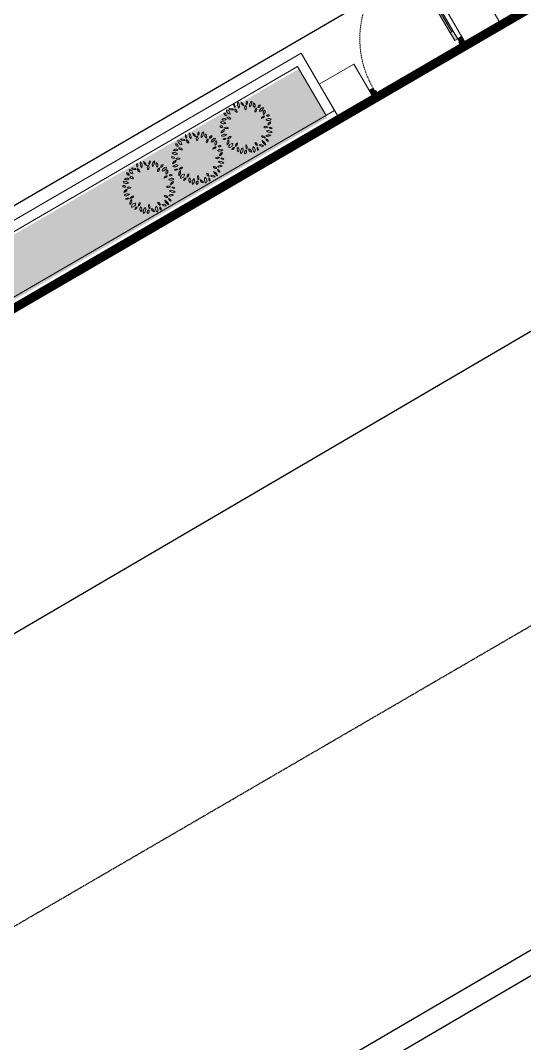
# Model space of a CAD drawing. Header units: millimetres. Extents: x 403824132 to 733479728, y 1974822364 to 2151530530.
# Drawn here: x 568711674 to 568717353, y 2063066066 to 2063077594 of the extents above; entities that cross this region are included whole.
import ezdxf

# ---------------------------------------------------------------- set-up
doc = ezdxf.new("R2010")
doc.units = ezdxf.units.MM
for name, pattern in [('ACAD_ISO10W100', [18.5, 12, -3, 0.5, -3]), ('CENTER', [3, 1.5, -0.5, 0.5, -0.5]), ('HIDDEN', [0.75, 0.5, -0.25])]:
    doc.linetypes.add(name, pattern=pattern)
for name, color, linetype, lineweight in [('boDnv', 54, 'Continuous', 25), ('E- RANH GIOI', 1, 'CENTER', 13), ('E- THAY', 9, 'Continuous', 20), ('E-Manh', 251, 'Continuous', 13), ('i_Cay', 114, 'Continuous', 13), ('i_Hatch', 250, 'Continuous', 13), ('LD-CUA', 146, 'Continuous', 13), ('LD-THAY', 9, 'Continuous', 13)]:
    doc.layers.add(name, color=color, linetype=linetype, lineweight=lineweight)
for name, color, linetype in [('BoThamCo', 94, 'Continuous'), ('datOBt', 42, 'Continuous'), ('LogDg', 7, 'Continuous'), ('loKBT', 42, 'Continuous'), ('TimDg', 222, 'Continuous'), ('ViaHeS', 32, 'Continuous')]:
    doc.layers.add(name, color=color, linetype=linetype)
doc.styles.add('rms', font='romans.shx', dxfattribs={"width": 0.7, "bigfont": 'vns.shx'})
doc.linetypes.add('ADL', pattern='A,0.125,-0.15,["++",rms,S=0.5,R=0,X=0,Y=-0.2245],-1.35,1.125', length=2.75)

# ---------------------------------------------------------------- blocks, each defined once
blk = doc.blocks.new('*U200')
h = blk.add_hatch(color=254)
h.dxf.hatch_style = 1
h.paths.add_polyline_path([(22, 895), (22, 1064), (50, 1064), (50, 1036), (27, 1036), (27, 895)])
h = blk.add_hatch(color=253)
h.dxf.hatch_style = 1
h.paths.add_polyline_path([(50, 100), (90, 100), (90, 0), (50, 0)])
h.paths.add_polyline_path([(50, 1000), (90, 1000), (90, 1100), (50, 1100)])
h = blk.add_hatch(color=254)
h.dxf.hatch_style = 1
h.paths.add_polyline_path([(90, 100), (50, 100), (50, 1000), (90, 1000)])
h = blk.add_hatch(color=253)
h.dxf.hatch_style = 1
h.paths.add_polyline_path([(0, 0), (50, 0), (50, -40), (60, -40), (60, -110), (0, -110)])
h = blk.add_hatch(color=253)
h.dxf.hatch_style = 1
h.paths.add_polyline_path([(1200, 0), (1150, 0), (1150, -40), (1140, -40), (1140, -110), (1200, -110)])
for p, q in [((70, 100), (70, 1000)), ((90, 1000), (90, 100))]:
    blk.add_line(p, q)
for points in [[(22, 895), (22, 1064), (50, 1064), (50, 1036), (27, 1036), (27, 895)], [(90, 100), (50, 100), (50, 1000), (90, 1000)], [(0, 0), (50, 0), (50, -40), (60, -40), (60, -110), (0, -110)], [(1200, 0), (1150, 0), (1150, -40), (1140, -40), (1140, -110), (1200, -110)]]:
    blk.add_lwpolyline(points, close=True)
for points in [[(50, 1000), (90, 1000), (90, 1100), (50, 1100), (50, 1000)], [(50, 1003), (50, 100)], [(50, 100), (90, 100), (90, 0), (50, 0), (50, 100)]]:
    blk.add_lwpolyline(points)
at = {"linetype": 'HIDDEN', "ltscale": 30}
blk.add_arc((50, 0), 1100, 0, 90, dxfattribs=at)
blk = doc.blocks.new('mb-cay40')
at = {"color": 0, "linetype": 'ByBlock'}
for centre, radius, start, end in [((-427, 694), 54.1, 146.8151, 244.0193), ((-496, 675), 54.1, 326.8151, 64.0193), ((-300, 710), 100, 149.4737, 231.7586), ((-448, 683), 100, 329.4737, 51.7586), ((-231, 779), 98.1, 192.306, 259.6849), ((-344, 662), 98.1, 12.306, 79.6849), ((-136, 737), 62.9, 125.4093, 202.7101), ((-231, 764), 62.9, 305.4093, 22.7101), ((16, 684), 137, 133.8117, 194.3077), ((-211, 749), 137, 313.8117, 14.3077), ((113, 711), 137, 163.4642, 212.7906), ((-134, 676), 137, 343.4642, 32.7906), ((138, 616), 80.6, 104.1004, 168.465), ((40, 710), 80.6, 284.1004, 348.465), ((-654, 503), 44.2, 163.4933, 274.4697), ((-693, 471), 44.2, 343.4933, 94.4697), ((-542, 597), 98.1, 183.3189, 263.1904), ((-651, 494), 98.1, 3.3189, 83.1904), ((-554, 556), 69.9, 25.4537, 116.6852), ((-522, 648), 69.9, 205.4537, 296.6852), ((-390, 597), 66.9, 168.8066, 257.6391), ((-470, 545), 66.9, 348.8066, 77.6391), ((-148, 638), 79.7, 145.5248, 220.8327), ((-273, 631), 79.7, 325.5248, 40.8327), ((49, 562), 68.8, 103.8914, 198.9039), ((-33, 607), 68.8, 283.8914, 18.9039), ((230, 506), 141, 100.3005, 160.4476), ((72, 692), 141, 280.3005, 340.4476), ((260, 521), 76.9, 122.5817, 207.18), ((150, 551), 76.9, 302.5817, 27.18), ((300, 426), 53.5, 59.9815, 155.6676), ((278, 494), 53.5, 239.9815, 335.6676), ((-743, 226), 96, 30.9482, 110.5784), ((-695, 365), 96, 210.9482, 290.5784), ((-680, 301), 102, 69.7201, 135.6489), ((-718, 468), 102, 249.7201, 315.6489), ((-620, 357), 75.8, 22.5723, 98.3335), ((-561, 461), 75.8, 202.5723, 278.3335), ((213, 369), 79.6, 86.0282, 161.3698), ((143, 474), 79.6, 266.0282, 341.3698), ((320, 284), 110, 64.7353, 140.5781), ((282, 453), 110, 244.7353, 320.5781), ((359, 242), 79.1, 90.2529, 173.5221), ((280, 330), 79.1, 270.2529, 353.5221), ((-767, 152), 75.6, 44.2576, 108.5927), ((-736, 277), 75.6, 224.2576, 288.5927), ((-787, 176), 111, 280.8762, 345.4479), ((-659, 40), 111, 100.8762, 165.4479), ((-690, -39), 87.4, 54.9745, 151.3792), ((-716, 74), 87.4, 234.9745, 331.3792), ((-638, 119), 83.9, 60.5095, 129.292), ((-649, 257), 83.9, 240.5095, 309.292), ((159, -75), 77.3, 28.8072, 103.9199), ((208, 37), 77.3, 208.8072, 283.9199), ((243, 141), 78, 58.8748, 131.2135), ((232, 267), 78, 238.8748, 311.2135), ((314, -59), 90.4, 71.3712, 141.7535), ((272, 83), 90.4, 251.3712, 321.7535), ((293, 25), 97.6, 29.1952, 106.7189), ((350, 166), 97.6, 209.1952, 286.7189), ((344, 142), 53.6, 28.1981, 112.1918), ((371, 217), 53.6, 208.1981, 292.1918), ((-675, -123), 70, 71.8192, 140.0818), ((-707, -12), 70, 251.8192, 320.0818), ((-557, -163), 78, 113.4753, 203.456), ((-660, -123), 78, 293.4753, 23.456), ((-617, 21), 75, 267.1724, 337.2365), ((-551, -83), 75, 87.1724, 157.2365), ((-605, -147), 107, 271.6328, 352.0268), ((-496, -269), 107, 91.6328, 172.0268), ((-342, -221), 95.9, 122.8873, 186.7253), ((-489, -152), 95.9, 302.8873, 6.7253), ((-133, -236), 75.4, 148.7877, 221.5977), ((-253, -247), 75.4, 328.7877, 41.5977), ((-19, -211), 70.3, 353.65, 74.6514), ((70, -151), 70.3, 173.65, 254.6514), ((113, -290), 96.7, 38.6962, 106.2415), ((162, -137), 96.7, 218.6962, 286.2415), ((133, -213), 116, 6.5487, 76.8911), ((275, -87), 116, 186.5487, 256.8911), ((243, -118), 50.7, 359.2557, 87.6287), ((296, -68), 50.7, 179.2557, 267.6287), ((-473, -294), 49.3, 76.5419, 193.4774), ((-509, -257), 49.3, 256.5419, 13.4774), ((-314, -281), 91.1, 159.117, 230.3606), ((-457, -318), 91.1, 339.117, 50.3606), ((-220, -348), 109, 122.117, 201.7275), ((-379, -297), 109, 302.117, 21.7275), ((-170, -364), 62.5, 129.7475, 206.0709), ((-267, -343), 62.5, 309.7475, 26.0709), ((-160, -372), 84.6, 5.3196, 80.419), ((-61, -281), 84.6, 185.3196, 260.419), ((100, -278), 148, 165.2071, 218.3217), ((-159, -332), 148, 345.2071, 38.3217), ((110, -276), 64.3, 156.7754, 231.288), ((11, -301), 64.3, 336.7754, 51.288)]:
    blk.add_arc(centre, radius, start, end, dxfattribs=at)
blk = doc.blocks.new('SAN VUON BT A-BT1')
at = {"layer": 'i_Hatch', "true_color": 0x46cb3a, "transparency": 33554687}
h = blk.add_hatch(dxfattribs=at)
h.set_pattern_fill('CROSS', color=95, scale=300, double=1)
h.set_pattern_definition([(0, (2832.47, -202892.13), (75, 75), [37.5, -112.5]), (90, (2851.22, -202910.88), (-75, 75), [37.5, -112.5])])
h.paths.add_polyline_path([(7163777, 841297), (7151497, 841297), (7151497, 841007), (7163487, 841007), (7163487, 821857), (7163777, 821857)])
h.paths.add_polyline_path([(7158157, 822152), (7151787, 822152), (7151787, 839437), (7151497, 839437), (7151497, 821857), (7151497, 821517), (7158157, 821517)])
at = {"layer": 'E- RANH GIOI', "ltscale": 0.1, "const_width": 100}
blk.add_lwpolyline([(7151387, 821437), (7163887, 821437), (7163887, 841437), (7151387, 841437)], close=True, dxfattribs=at)
at = {"layer": 'E-Manh'}
for p, q in [((7158267, 822292), (7151897, 822292)), ((7158267, 821547), (7158267, 822292)), ((7158157, 822182), (7151787, 822182)), ((7158157, 822182), (7158157, 821547)), ((7158267, 821887), (7158267, 821882))]:
    blk.add_line(p, q, dxfattribs=at)
blk.add_lwpolyline([(7151497, 841327), (7151497, 821547), (7158267, 821547)], dxfattribs=at)
for points in [[(7158717, 821437), (7158267, 821437), (7158267, 821887), (7158717, 821887)], [(7160368, 821437), (7159918, 821437), (7159918, 821887), (7160368, 821887)]]:
    blk.add_lwpolyline(points, close=True, dxfattribs=at)
at = {"layer": 'i_Cay', "xscale": 0.5, "yscale": 0.5, "zscale": 0.5}
for p in [(7157414, 821784), (7156133, 821754), (7156771, 821759)]:
    blk.add_blockref('mb-cay40', p, dxfattribs=at)
at = {"layer": 'LD-CUA', "xscale": -1}
blk.add_blockref('*U200', (7159918, 821547), dxfattribs=at)
blk = doc.blocks.new('MBT1 BT1')
at = {"layer": 'E- RANH GIOI', "ltscale": 0.1, "const_width": 100}
blk.add_lwpolyline([(7075416, 1014867), (7087916, 1014867), (7087916, 1034867), (7075416, 1034867)], close=True, dxfattribs=at)
at = {"layer": 'E- THAY'}
blk.add_blockref('SAN VUON BT A-BT1', (-75971, 193431), dxfattribs=at)
blk = doc.blocks.new('BT-02')
at = {"layer": 'E- RANH GIOI', "ltscale": 0.05, "const_width": 100}
blk.add_lwpolyline([(7621198, 979879), (7753982, 979879), (7758667, 974889), (7756768, 944869), (7751452, 939879), (7618668, 939879), (7613983, 944869), (7615882, 974889), (7621198, 979879)], dxfattribs=at)
at = {"layer": 'loKBT'}
blk.add_line((7692560, 939879), (7705060, 939879), dxfattribs=at)
blk.add_lwpolyline([(7705060, 959879), (7705060, 939879), (7692560, 939879), (7692560, 959879), (7705060, 959879)], dxfattribs=at)
blk.add_lwpolyline([(7705060, 959879), (7692560, 959879), (7692560, 939879), (7705060, 939879)], close=True, dxfattribs=at)
blk.add_lwpolyline([(7705060, 959879), (7692560, 959879), (7692560, 939879), (7705060, 939879)], close=True, dxfattribs=at)

msp = doc.modelspace()

# ---------------------------------------------------------------- linework, layer by layer
at = {"layer": 'boDnv', "color": 10, "linetype": 'ADL', "ltscale": 0.25, "elevation": 0}
msp.add_lwpolyline([(568759528, 2063103395), (568761393, 2063109643), (568748265, 2063135893), (568742517, 2063137608), (568628077, 2063071028), (568626212, 2063064779), (568639340, 2063038530), (568645089, 2063036814)], close=True, dxfattribs=at)
at = {"layer": 'BoThamCo', "elevation": 0}
msp.add_lwpolyline([(568765390, 2063094903), (568670190, 2063039186, 0.413287), (568670010, 2063038501, 0.415141), (568670697, 2063038320), (568765897, 2063094037, -0.433604), (568775375, 2063091221), (568780352, 2063081270, 0.432664), (568781053, 2063081060, 0.396001), (568781249, 2063081719), (568776272, 2063091670, 0.433604)], format="xyb", close=True, dxfattribs=at)
at = {"layer": 'datOBt', "elevation": 0}
msp.add_lwpolyline([(568760376, 2063102727), (568762468, 2063109737), (568748968, 2063136730), (568742387, 2063138694), (568627229, 2063071695), (568625137, 2063064686), (568638637, 2063037693), (568645218, 2063035729)], close=True, dxfattribs=at)
at = {"layer": 'LogDg', "elevation": 0}
for points in [[(568720768, 2063129598), (568625606, 2063073830, 0.395833), (568622463, 2063063302), (568635955, 2063036327, 0.432836), (568647170, 2063032979), (568763459, 2063101038, 0.395833), (568766601, 2063111567), (568753110, 2063138542, 0.432836), (568741894, 2063141889), (568720768, 2063129598)], [(568765263, 2063095119), (568670064, 2063039402, 0.413287), (568669793, 2063038375, 0.415141), (568670824, 2063038103), (568766023, 2063093820, -0.433604), (568775151, 2063091109), (568780128, 2063081157, 0.432664), (568781179, 2063080843, 0.396001), (568781474, 2063081831), (568776497, 2063091782, 0.433604), (568765263, 2063095119)]]:
    msp.add_lwpolyline(points, format="xyb", dxfattribs=at)
at = {"layer": 'loKBT', "elevation": 0}
msp.add_lwpolyline([(568710051, 2063096664), (568699210, 2063090357), (568709301, 2063073012), (568720142, 2063079319)], close=True, dxfattribs=at)
at = {"layer": 'TimDg', "linetype": 'ACAD_ISO10W100', "ltscale": 0.75, "elevation": 0}
msp.add_lwpolyline([(568537544, 2062966119), (568775251, 2063104417)], dxfattribs=at)
at = {"layer": 'ViaHeS', "elevation": 0}
msp.add_lwpolyline([(568760376, 2063102727), (568762468, 2063109737), (568748968, 2063136730), (568742387, 2063138694), (568627229, 2063071695), (568625137, 2063064686), (568638637, 2063037693), (568645218, 2063035729)], close=True, dxfattribs=at)

# ---------------------------------------------------------------- next in the draw order: block references
at = {"layer": 'LD-THAY', "xscale": 1.003354102868896, "yscale": 1.003354102868896, "zscale": 1.003354102868896, "rotation": 30.1906983248881}
msp.add_blockref('MBT1 BT1', (563085175, 2058622846, 0), dxfattribs=at)

# ---------------------------------------------------------------- next in the draw order: block references
at = {"layer": 'loKBT', "xscale": 1.003354102868896, "yscale": 1.003354102868896, "zscale": 1.003354102868896, "rotation": 30.1906983248881}
msp.add_blockref('BT-02', (562512117, 2058376490, 0), dxfattribs=at)

# ---------------------------------------------------------------- next in the draw order: block references
at = {"layer": 'LD-THAY', "xscale": 1.003354102868896, "yscale": 1.003354102868896, "zscale": 1.003354102868896, "rotation": 30.1906983248881}
msp.add_blockref('MBT1 BT1', (563085175, 2058622846, 0), dxfattribs=at)

# ---------------------------------------------------------------- next in the draw order: block references
at = {"layer": 'loKBT', "xscale": 1.003354102868896, "yscale": 1.003354102868896, "zscale": 1.003354102868896, "rotation": 30.1906983248881}
msp.add_blockref('BT-02', (562512117, 2058376490, 0), dxfattribs=at)

doc.saveas('drawing.dxf')
